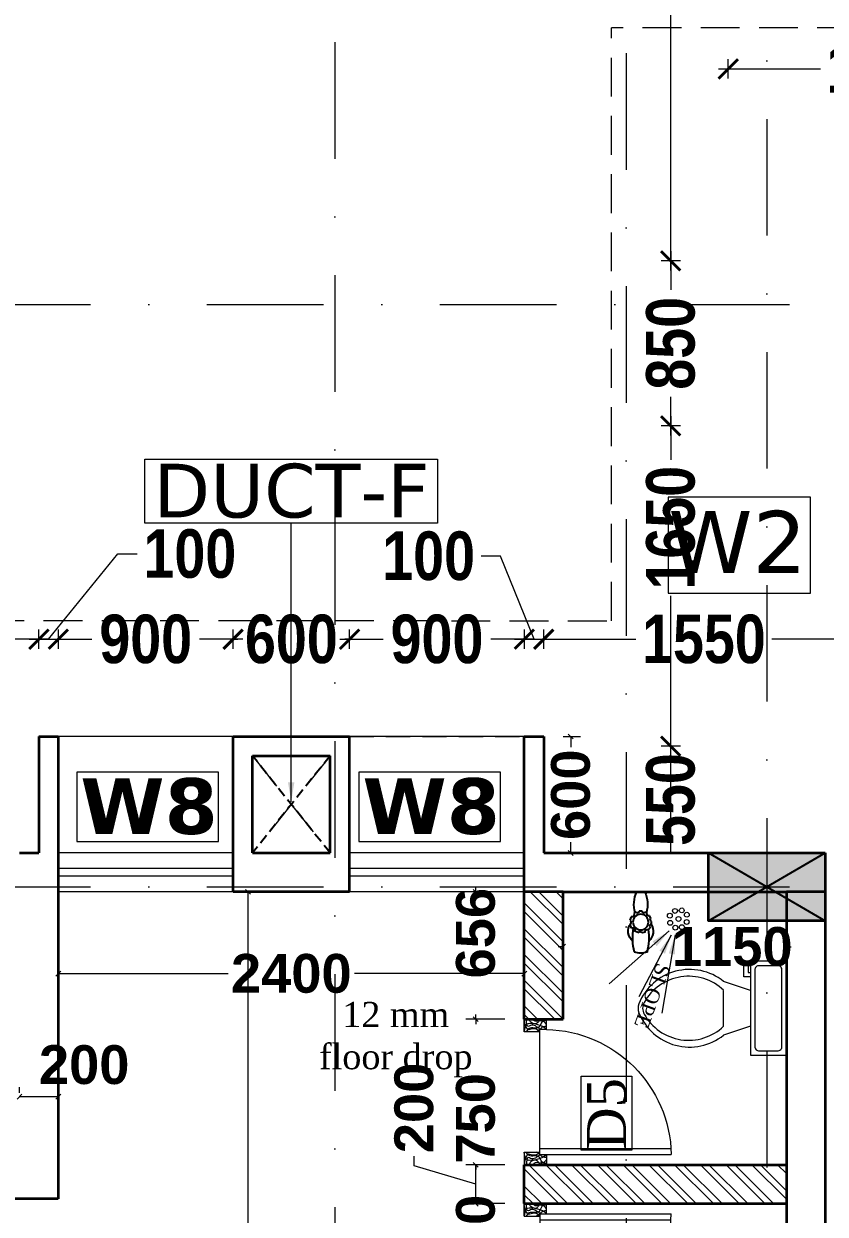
# Model space of a CAD drawing. Header units: millimetres. Extents: x -3092155 to 4513934, y -12317808 to 1850003.
# Drawn here: x -449116 to -444989, y -5516472 to -5510341 of the extents above; entities that cross this region are included whole.
import ezdxf

# ---------------------------------------------------------------- set-up
doc = ezdxf.new("R2010")
doc.units = ezdxf.units.MM
doc.header["$LTSCALE"] = 2
doc.header["$MEASUREMENT"] = 0
doc.header["$PDMODE"] = 34
doc.header["$PDSIZE"] = 500
for name, pattern in [('DASHDOT', [1, 0.5, -0.25, 0, -0.25]), ('DASHED2', [0.375, 0.25, -0.125]), ('HIDDEN', [0.375, 0.25, -0.125])]:
    doc.linetypes.add(name, pattern=pattern)
for name, color, linetype, lineweight in [('AREA AA', 162, 'Continuous', 20), ('coloumn', 10, 'Continuous', 35), ('cornice', 12, 'Continuous', 25), ('D DIM', 250, 'Continuous', 9), ('D5', 10, 'Continuous', 5), ('DOOR', 27, 'Continuous', 5), ('DUCT', 37, 'Continuous', 35), ('expen. jt.', 130, 'Continuous', 35), ('FIXTURE', 252, 'Continuous', 0), ('glass', 5, 'Continuous', 15), ('GRID', 251, 'DASHDOT', 5), ('hatch toilet', 42, 'Continuous', 9), ('PROJ', 251, 'HIDDEN', 5), ('SILL', 74, 'Continuous', 9), ('tap', 97, 'Continuous', 25), ('taxe', 7, 'Continuous', 9), ('toi.dim.', 214, 'Continuous', 9), ('VENTI', 162, 'Continuous', 5), ('W2', 162, 'Continuous', 5), ('WAll', 250, 'Continuous', 35)]:
    doc.layers.add(name, color=color, linetype=linetype, lineweight=lineweight)
doc.layers.add('DOT', color=7, linetype='DASHED2', lineweight=0, true_color=0x89067c)
doc.layers.add('duct text', color=7, linetype='Continuous', lineweight=5, true_color=0x30182a)
doc.styles.add('door', font='arial.ttf', dxfattribs={"height": 70})
doc.styles.add('INNER DIM', font='ARIALNB.TTF', dxfattribs={"height": 250})
doc.styles.add('int dim', font='arialbd.ttf', dxfattribs={"height": 200})
doc.styles.get("Standard").update_dxf_attribs({"font": 'times.ttf', "height": 500})
doc.styles.add('style2', font='verdana.ttf')
doc.dimstyles.new('DOOR', dxfattribs={"dimtxt": 100, "dimasz": 100, "dimexe": 25, "dimexo": 50, "dimgap": 25, "dimtad": 0, "dimtih": 1, "dimtoh": 1, "dimdec": 0, "dimzin": 3, "dimdsep": 46, "dimtxsty": 'door', "dimblk": 'OBLIQUE', "dimcen": 200, "dimclrd": 256, "dimclre": 256, "dimclrt": 256, "dimadec": 0, "dimazin": 0, "dimtfac": 1, "dimtdec": 0, "dimtofl": 0, "dimtmove": 2, "dimatfit": 3, "dimfxl": 300, "dimfxlon": 1, "dimfrac": 1, "dimtolj": 1, "dimtzin": 0, "dimlwd": -1, "dimlwe": -1, "dimarcsym": 0})
doc.dimstyles.new('external final', dxfattribs={"dimscale": 0, "dimtxt": 250, "dimasz": 100, "dimexe": 50, "dimexo": 50, "dimgap": 50, "dimtad": 0, "dimdec": 0, "dimzin": 0, "dimdsep": 46, "dimtxsty": 'INNER DIM', "dimblk": 'ARCHTICK', "dimcen": 100, "dimdle": 50, "dimclrd": 256, "dimclre": 256, "dimclrt": 256, "dimadec": 0, "dimazin": 0, "dimtfac": 1, "dimtdec": 0, "dimtix": 1, "dimtmove": 1, "dimatfit": 3, "dimfxl": 50, "dimfxlon": 1, "dimtolj": 1, "dimtzin": 0, "dimlwd": -1, "dimlwe": -1, "dimarcsym": 1})
doc.dimstyles.new('toilet detail', dxfattribs={"dimtxt": 150, "dimasz": 25, "dimexe": 50, "dimexo": 100, "dimgap": 25, "dimtad": 0, "dimdec": 0, "dimzin": 3, "dimdsep": 46, "dimtxsty": 'int dim', "dimblk": 'OBLIQUE', "dimcen": 90, "dimclrd": 214, "dimclre": 214, "dimclrt": 256, "dimadec": 0, "dimazin": 0, "dimtfac": 1, "dimtdec": 0, "dimtofl": 0, "dimtmove": 1, "dimatfit": 3, "dimfxl": 1, "dimfrac": 1, "dimtolj": 1, "dimtzin": 0, "dimlwd": -1, "dimlwe": -1, "dimarcsym": 1})
pattern_1 = [(135, (-2985404.97, 250393.17), (66.2912607, 66.2912607), []), (135, (-2985449.17, 250393.17), (66.2912607, 66.2912607), [])]

# ---------------------------------------------------------------- blocks, each defined once
blk = doc.blocks.new('_ArchTick')
at = {"color": 0, "linetype": 'ByBlock', "const_width": 0.15}
blk.add_lwpolyline([(-0.5, -0.5), (0.5, 0.5)], dxfattribs=at)
blk = doc.blocks.new('*D140')
at = {"layer": 'D DIM', "ltscale": 100, "transparency": 16777216}
for p, q in [((-452438.1, -5513560.3), (-452438.1, -5513460.3)), ((-449038.1, -5513560.3), (-449038.1, -5513460.3)), ((-452488.1, -5513510.3), (-451094.3, -5513510.3)), ((-448988.1, -5513510.3), (-450381.9, -5513510.3))]:
    blk.add_line(p, q, dxfattribs=at)
at = {"layer": 'Defpoints', "color": 0, "lineweight": 50, "ltscale": 100, "transparency": 16777216}
for p in [(-449038.1, -5513510.3), (-452438.1, -5514011.2), (-449038.1, -5514011.2)]:
    blk.add_point(p, dxfattribs=at)
at = {"layer": 'D DIM', "ltscale": 100, "transparency": 16777216, "xscale": 100, "yscale": 100, "zscale": 100, "rotation": 180}
blk.add_blockref('_ArchTick', (-452438.1, -5513510.3), dxfattribs=at)
at = {"layer": 'D DIM', "ltscale": 100, "transparency": 16777216, "xscale": 100, "yscale": 100, "zscale": 100}
blk.add_blockref('_ArchTick', (-449038.1, -5513510.3), dxfattribs=at)
at = {"layer": 'D DIM', "ltscale": 100, "transparency": 16777216, "insert": (-450738.1, -5513510.3), "char_height": 250, "attachment_point": 5, "style": 'INNER DIM'}
blk.add_mtext('\\A1;3400', dxfattribs=at)
blk = doc.blocks.new('*D141')
at = {"layer": 'D DIM', "ltscale": 100, "transparency": 16777216}
for p, q in [((-448988.1, -5513510.3), (-448631.5, -5513070.7)), ((-448631.5, -5513070.7), (-448531.5, -5513070.7)), ((-449038.1, -5513560.3), (-449038.1, -5513460.3)), ((-448938.1, -5513560.3), (-448938.1, -5513460.3)), ((-449088.1, -5513510.3), (-448888.1, -5513510.3))]:
    blk.add_line(p, q, dxfattribs=at)
at = {"layer": 'Defpoints', "color": 0, "lineweight": 50, "ltscale": 100, "transparency": 16777216}
for p in [(-448938.1, -5513510.3), (-449038.1, -5514011.2), (-448938.1, -5514011.2)]:
    blk.add_point(p, dxfattribs=at)
at = {"layer": 'D DIM', "ltscale": 100, "transparency": 16777216, "xscale": 100, "yscale": 100, "zscale": 100, "rotation": 180}
blk.add_blockref('_ArchTick', (-449038.1, -5513510.3), dxfattribs=at)
at = {"layer": 'D DIM', "ltscale": 100, "transparency": 16777216, "xscale": 100, "yscale": 100, "zscale": 100}
blk.add_blockref('_ArchTick', (-448938.1, -5513510.3), dxfattribs=at)
at = {"layer": 'D DIM', "ltscale": 100, "transparency": 16777216, "insert": (-448260.9, -5513070.7), "char_height": 250, "attachment_point": 5, "style": 'INNER DIM'}
blk.add_mtext('\\A1;100', dxfattribs=at)
blk = doc.blocks.new('*D142')
at = {"layer": 'D DIM', "ltscale": 100, "transparency": 16777216}
for p, q in [((-448938.1, -5513560.3), (-448938.1, -5513460.3)), ((-448038.1, -5513560.3), (-448038.1, -5513460.3)), ((-448988.1, -5513510.3), (-448765.5, -5513510.3)), ((-447988.1, -5513510.3), (-448210.7, -5513510.3))]:
    blk.add_line(p, q, dxfattribs=at)
at = {"layer": 'Defpoints', "color": 0, "lineweight": 50, "ltscale": 100, "transparency": 16777216}
for p in [(-448038.1, -5513510.3), (-448938.1, -5514011.2), (-448038.1, -5514011.2)]:
    blk.add_point(p, dxfattribs=at)
at = {"layer": 'D DIM', "ltscale": 100, "transparency": 16777216, "xscale": 100, "yscale": 100, "zscale": 100, "rotation": 180}
blk.add_blockref('_ArchTick', (-448938.1, -5513510.3), dxfattribs=at)
at = {"layer": 'D DIM', "ltscale": 100, "transparency": 16777216, "xscale": 100, "yscale": 100, "zscale": 100}
blk.add_blockref('_ArchTick', (-448038.1, -5513510.3), dxfattribs=at)
at = {"layer": 'D DIM', "ltscale": 100, "transparency": 16777216, "insert": (-448488.1, -5513510.3), "char_height": 250, "attachment_point": 5, "style": 'INNER DIM'}
blk.add_mtext('\\A1;900', dxfattribs=at)
blk = doc.blocks.new('*D143')
at = {"layer": 'D DIM', "ltscale": 100, "transparency": 16777216}
for p, q in [((-448038.1, -5513560.3), (-448038.1, -5513460.3)), ((-447438.1, -5513560.3), (-447438.1, -5513460.3)), ((-448038.1, -5513510.3), (-448014, -5513510.3)), ((-447438.1, -5513510.3), (-447462.2, -5513510.3))]:
    blk.add_line(p, q, dxfattribs=at)
at = {"layer": 'Defpoints', "color": 0, "lineweight": 50, "ltscale": 100, "transparency": 16777216}
for p in [(-447438.1, -5513510.3), (-448038.1, -5514011.2), (-447438.1, -5514011.2)]:
    blk.add_point(p, dxfattribs=at)
at = {"layer": 'D DIM', "ltscale": 100, "transparency": 16777216, "insert": (-447738.1, -5513510.3), "char_height": 250, "attachment_point": 5, "style": 'INNER DIM'}
blk.add_mtext('\\A1;600', dxfattribs=at)
blk = doc.blocks.new('*D144')
at = {"layer": 'D DIM', "ltscale": 100, "transparency": 16777216}
for p, q in [((-447438.1, -5513560.3), (-447438.1, -5513460.3)), ((-446538.1, -5513560.3), (-446538.1, -5513460.3)), ((-447488.1, -5513510.3), (-447265.5, -5513510.3)), ((-446488.1, -5513510.3), (-446710.7, -5513510.3))]:
    blk.add_line(p, q, dxfattribs=at)
at = {"layer": 'Defpoints', "color": 0, "lineweight": 50, "ltscale": 100, "transparency": 16777216}
for p in [(-446538.1, -5513510.3), (-447438.1, -5514011.2), (-446538.1, -5514011.2)]:
    blk.add_point(p, dxfattribs=at)
at = {"layer": 'D DIM', "ltscale": 100, "transparency": 16777216, "xscale": 100, "yscale": 100, "zscale": 100, "rotation": 180}
blk.add_blockref('_ArchTick', (-447438.1, -5513510.3), dxfattribs=at)
at = {"layer": 'D DIM', "ltscale": 100, "transparency": 16777216, "xscale": 100, "yscale": 100, "zscale": 100}
blk.add_blockref('_ArchTick', (-446538.1, -5513510.3), dxfattribs=at)
at = {"layer": 'D DIM', "ltscale": 100, "transparency": 16777216, "insert": (-446988.1, -5513510.3), "char_height": 250, "attachment_point": 5, "style": 'INNER DIM'}
blk.add_mtext('\\A1;900', dxfattribs=at)
blk = doc.blocks.new('*D145')
at = {"layer": 'D DIM', "ltscale": 100, "transparency": 16777216}
for p, q in [((-446660.5, -5513082.1), (-446760.5, -5513082.1)), ((-446488.1, -5513510.3), (-446660.5, -5513082.1)), ((-446538.1, -5513560.3), (-446538.1, -5513460.3)), ((-446438.1, -5513560.3), (-446438.1, -5513460.3)), ((-446588.1, -5513510.3), (-446388.1, -5513510.3))]:
    blk.add_line(p, q, dxfattribs=at)
at = {"layer": 'Defpoints', "color": 0, "lineweight": 50, "ltscale": 100, "transparency": 16777216}
for p in [(-446438.1, -5513510.3), (-446538.1, -5514011.2), (-446438.1, -5514011.2)]:
    blk.add_point(p, dxfattribs=at)
at = {"layer": 'D DIM', "ltscale": 100, "transparency": 16777216, "xscale": 100, "yscale": 100, "zscale": 100, "rotation": 180}
blk.add_blockref('_ArchTick', (-446538.1, -5513510.3), dxfattribs=at)
at = {"layer": 'D DIM', "ltscale": 100, "transparency": 16777216, "xscale": 100, "yscale": 100, "zscale": 100}
blk.add_blockref('_ArchTick', (-446438.1, -5513510.3), dxfattribs=at)
at = {"layer": 'D DIM', "ltscale": 100, "transparency": 16777216, "insert": (-447031.1, -5513082.1), "char_height": 250, "attachment_point": 5, "style": 'INNER DIM'}
blk.add_mtext('\\A1;100', dxfattribs=at)
blk = doc.blocks.new('*D146')
at = {"layer": 'D DIM', "ltscale": 100, "transparency": 16777216}
for p, q in [((-446438.1, -5513560.3), (-446438.1, -5513460.3)), ((-444888.5, -5513560.3), (-444888.5, -5513460.3)), ((-446488.1, -5513510.3), (-445963.8, -5513510.3)), ((-444838.5, -5513510.3), (-445263.4, -5513510.3))]:
    blk.add_line(p, q, dxfattribs=at)
at = {"layer": 'Defpoints', "color": 0, "lineweight": 50, "ltscale": 100, "transparency": 16777216}
for p in [(-444888.5, -5513510.3), (-446438.1, -5514011.2), (-444888.5, -5514061.2)]:
    blk.add_point(p, dxfattribs=at)
at = {"layer": 'D DIM', "ltscale": 100, "transparency": 16777216, "xscale": 100, "yscale": 100, "zscale": 100, "rotation": 180}
blk.add_blockref('_ArchTick', (-446438.1, -5513510.3), dxfattribs=at)
at = {"layer": 'D DIM', "ltscale": 100, "transparency": 16777216, "xscale": 100, "yscale": 100, "zscale": 100}
blk.add_blockref('_ArchTick', (-444888.5, -5513510.3), dxfattribs=at)
at = {"layer": 'D DIM', "ltscale": 100, "transparency": 16777216, "insert": (-445613.6, -5513510.3), "char_height": 250, "attachment_point": 5, "style": 'INNER DIM'}
blk.add_mtext('\\A1;1550', dxfattribs=at)
blk = doc.blocks.new('*D148')
at = {"layer": 'D DIM', "ltscale": 100, "transparency": 16777216}
for p, q in [((-445734.4, -5514061.2), (-445834.4, -5514061.2)), ((-445784.4, -5514611.2), (-445784.4, -5514061.2)), ((-445734.4, -5514611.2), (-445834.4, -5514611.2))]:
    blk.add_line(p, q, dxfattribs=at)
at = {"layer": 'Defpoints', "color": 0, "lineweight": 50, "ltscale": 100, "transparency": 16777216}
for p in [(-445784.4, -5514061.2), (-444888.5, -5514061.2), (-444888.5, -5514611.2)]:
    blk.add_point(p, dxfattribs=at)
at = {"layer": 'D DIM', "ltscale": 100, "transparency": 16777216, "insert": (-445784.4, -5514336.2), "char_height": 250, "attachment_point": 5, "rotation": 90, "style": 'INNER DIM'}
blk.add_mtext('\\A1;550', dxfattribs=at)
blk = doc.blocks.new('*D149')
at = {"layer": 'D DIM', "ltscale": 100, "transparency": 16777216}
for p, q in [((-445784.4, -5512361.2), (-445784.4, -5512585.8)), ((-445734.4, -5512411.2), (-445834.4, -5512411.2)), ((-445784.4, -5514111.2), (-445784.4, -5513286.2)), ((-445734.4, -5514061.2), (-445834.4, -5514061.2))]:
    blk.add_line(p, q, dxfattribs=at)
at = {"layer": 'Defpoints', "color": 0, "lineweight": 50, "ltscale": 100, "transparency": 16777216}
for p in [(-445784.4, -5512411.2), (-445488.5, -5512411.2), (-444888.5, -5514061.2)]:
    blk.add_point(p, dxfattribs=at)
at = {"layer": 'D DIM', "ltscale": 100, "transparency": 16777216, "xscale": 100, "yscale": 100, "zscale": 100}
for p, rotation in [((-445784.4, -5512411.2), 90), ((-445784.4, -5514061.2), 270)]:
    blk.add_blockref('_ArchTick', p, dxfattribs=dict(at, rotation=rotation))
at = {"layer": 'D DIM', "ltscale": 100, "transparency": 16777216, "insert": (-445784.4, -5512936), "char_height": 250, "attachment_point": 5, "rotation": 90, "style": 'INNER DIM'}
blk.add_mtext('\\A1;1650', dxfattribs=at)
blk = doc.blocks.new('*D150')
at = {"layer": 'D DIM', "ltscale": 100, "transparency": 16777216}
for p, q in [((-445784.4, -5511511.2), (-445784.4, -5511710.2)), ((-445734.4, -5511561.2), (-445834.4, -5511561.2)), ((-445784.4, -5512461.2), (-445784.4, -5512262.2)), ((-445734.4, -5512411.2), (-445834.4, -5512411.2))]:
    blk.add_line(p, q, dxfattribs=at)
at = {"layer": 'Defpoints', "color": 0, "lineweight": 50, "ltscale": 100, "transparency": 16777216}
for p in [(-445784.4, -5511561.2), (-445488.5, -5511561.2), (-445488.5, -5512411.2)]:
    blk.add_point(p, dxfattribs=at)
at = {"layer": 'D DIM', "ltscale": 100, "transparency": 16777216, "xscale": 100, "yscale": 100, "zscale": 100}
for p, rotation in [((-445784.4, -5511561.2), 90), ((-445784.4, -5512411.2), 270)]:
    blk.add_blockref('_ArchTick', p, dxfattribs=dict(at, rotation=rotation))
at = {"layer": 'D DIM', "ltscale": 100, "transparency": 16777216, "insert": (-445784.4, -5511986.2), "char_height": 250, "attachment_point": 5, "rotation": 90, "style": 'INNER DIM'}
blk.add_mtext('\\A1;850', dxfattribs=at)
blk = doc.blocks.new('*D151')
at = {"layer": 'D DIM', "ltscale": 100, "transparency": 16777216}
for p, q in [((-445734.4, -5505561.2), (-445834.4, -5505561.2)), ((-445784.4, -5505511.2), (-445784.4, -5508205.7)), ((-445784.4, -5511611.2), (-445784.4, -5508916.7)), ((-445734.4, -5511561.2), (-445834.4, -5511561.2))]:
    blk.add_line(p, q, dxfattribs=at)
at = {"layer": 'Defpoints', "color": 0, "lineweight": 50, "ltscale": 100, "transparency": 16777216}
for p in [(-445784.4, -5505561.2), (-444888.5, -5505561.2), (-445488.5, -5511561.2)]:
    blk.add_point(p, dxfattribs=at)
at = {"layer": 'D DIM', "ltscale": 100, "transparency": 16777216, "xscale": 100, "yscale": 100, "zscale": 100}
for p, rotation in [((-445784.4, -5505561.2), 90), ((-445784.4, -5511561.2), 270)]:
    blk.add_blockref('_ArchTick', p, dxfattribs=dict(at, rotation=rotation))
at = {"layer": 'D DIM', "ltscale": 100, "transparency": 16777216, "insert": (-445784.4, -5508561.2), "char_height": 250, "attachment_point": 5, "rotation": 90, "style": 'INNER DIM'}
blk.add_mtext('\\A1;6000', dxfattribs=at)
blk = doc.blocks.new('*D152')
at = {"layer": 'D DIM', "ltscale": 100, "transparency": 16777216}
for p, q in [((-445488.5, -5510622.8), (-445488.5, -5510522.8)), ((-443838.5, -5510622.8), (-443838.5, -5510522.8)), ((-445538.5, -5510572.8), (-445013.7, -5510572.8)), ((-443788.5, -5510572.8), (-444313.3, -5510572.8))]:
    blk.add_line(p, q, dxfattribs=at)
at = {"layer": 'Defpoints', "color": 0, "lineweight": 50, "ltscale": 100, "transparency": 16777216}
for p in [(-443838.5, -5510572.8), (-445488.5, -5511561.2), (-443838.5, -5511561.2)]:
    blk.add_point(p, dxfattribs=at)
at = {"layer": 'D DIM', "ltscale": 100, "transparency": 16777216, "xscale": 100, "yscale": 100, "zscale": 100, "rotation": 180}
blk.add_blockref('_ArchTick', (-445488.5, -5510572.8), dxfattribs=at)
at = {"layer": 'D DIM', "ltscale": 100, "transparency": 16777216, "xscale": 100, "yscale": 100, "zscale": 100}
blk.add_blockref('_ArchTick', (-443838.5, -5510572.8), dxfattribs=at)
at = {"layer": 'D DIM', "ltscale": 100, "transparency": 16777216, "insert": (-444663.5, -5510572.8), "char_height": 250, "attachment_point": 5, "style": 'INNER DIM'}
blk.add_mtext('\\A1;1650', dxfattribs=at)
blk = doc.blocks.new('S.F')
at = {"layer": 'coloumn', "ltscale": 100}
blk.add_hatch(color=256, dxfattribs=at).paths.add_polyline_path([(40680.8, -5822806.2), (40680.8, -5823156.2), (40080.8, -5823156.2), (40080.8, -5822806.2)])
at = {"layer": 'coloumn', "lineweight": 25, "ltscale": 100}
for p, q in [((40080.8, -5823156.2), (40680.8, -5822806.2)), ((40080.8, -5822806.2), (40680.8, -5823156.2))]:
    blk.add_line(p, q, dxfattribs=at)
at = {"layer": 'coloumn', "ltscale": 100}
blk.add_lwpolyline([(40680.8, -5822806.2), (40680.8, -5823156.2), (40080.8, -5823156.2), (40080.8, -5822806.2)], close=True, dxfattribs=at)
blk = doc.blocks.new('Toilet - top')
for p, q in [((9.75, -4.5), (9.75, -1.5)), ((-4.87, -6.37), (-3.37, -6.37)), ((-4.87, -7.12), (-4.87, -6.37)), ((-2.62, -7.12), (-4.87, -7.12)), ((-3.37, -6.37), (-3.37, -6)), ((-2.62, -6), (-2.62, -7.12)), ((-0.37, -6), (-1.87, -10.5)), ((5.63, -6), (7.13, -10.5)), ((5.63, -10.5), (-0.37, -10.5))]:
    blk.add_line(p, q)
blk.add_lwpolyline([(10.5, -6), (10.5, 0), (-5.25, 0), (-5.25, -6)], close=True)
for points in [[(-4.5, -1.5), (-4.5, -4.5)], [(9, -0.75), (-3.75, -0.75)], [(-3.75, -5.25), (9, -5.25)]]:
    blk.add_lwpolyline(points)
for centre, radius, start, end in [((-3.84, -1.41), 0.663, 81.8699, 188.1301), ((9.09, -1.41), 0.663, 351.8699, 98.1301), ((-3.84, -4.59), 0.663, 171.8699, 278.1301), ((9.09, -4.59), 0.663, 261.8699, 8.1301), ((5.26, -16.19), 9.13, 141.4691, 248.2606), ((5.77, -16.36), 8.5, 136.3677, 240.998), ((-0.01, -16.19), 9.13, 291.7393, 38.5307), ((-0.52, -16.36), 8.5, 299.0018, 43.6321), ((2.63, -22.05), 2, 240.998, 299.0018), ((2.63, -22.81), 2, 248.2606, 291.7393)]:
    blk.add_arc(centre, radius, start, end)
blk = doc.blocks.new('A$C3DC14F32')
at = {"layer": 'DOOR', "ltscale": 100}
for p, q in [((53, 115), (53, 756.7)), ((84, 80), (84, 755.4)), ((0, 0), (0, 115)), ((53, 115), (0, 115)), ((53, 80), (53, 115)), ((53, 80), (697, 80)), ((65, 0), (65, 80)), ((685, 80), (685, 0)), ((697, 115), (697, 80)), ((697, 115), (750, 115)), ((750, 115), (750, 0)), ((65, 0), (0, 0)), ((685, 0), (750, 0))]:
    blk.add_line(p, q, dxfattribs=at)
blk.add_arc((40.3, 100), 656.9, 1.30772, 88.89343, dxfattribs=at)
for points in [[(50, 115), (28.5, 70), (14.5, 33.5), (0, 24)], [(26.5, 115), (8, 91.5), (10.5, 56), (0, 44.5)], [(53, 82), (32.5, 31.5), (37, 21), (0, 12)], [(0, 81), (22.5, 62.5), (25, 15), (65, 0)], [(62, 80), (49, 49), (54, 23.5), (4, 0)], [(7, 115), (15, 90.5), (41.5, 75), (48, 24.5), (65, 10)], [(37, 115), (40, 96), (56, 76), (65, 61)], [(743, 115), (735, 90.5), (708.5, 75), (702, 24.5), (685, 10)], [(713, 115), (710, 96), (694, 76), (685, 61)], [(750, 81), (727.5, 62.5), (725, 15), (685, 0)], [(688, 80), (701, 49), (696, 23.5), (746, 0)], [(697, 82), (717.5, 31.5), (713, 21), (750, 12)], [(700, 115), (721.5, 70), (735.5, 33.5), (750, 24)], [(723.5, 115), (742, 91.5), (739.5, 56), (750, 44.5)]]:
    blk.add_spline(points, degree=3, dxfattribs=at)
blk = doc.blocks.new('_Oblique')
at = {"color": 0, "linetype": 'ByBlock', "lineweight": -2}
blk.add_line((-0.5, -0.5), (0.5, 0.5), dxfattribs=at)
blk = doc.blocks.new('14')
at = {"layer": 'FIXTURE', "ltscale": 15000}
for centre in [(-57, 27.9), (-38.2, 36), (-64.7, 9.5), (-38.1, 9.5), (-20.2, 27), (-12.1, 9.5), (-57, -7.8), (-38.2, -15.3), (-18.6, -8.4)]:
    blk.add_circle(centre, 6.97, dxfattribs=at)
blk = doc.blocks.new('ryr')
at = {"layer": 'tap', "ltscale": 100}
for p, q in [((1982562.6, -4956366.8), (1982560.6, -4956373.7)), ((1982569, -4956357.8), (1982576.1, -4956352.9)), ((1982583.7, -4956350.4), (1982590.2, -4956350.1)), ((1982598.2, -4956351.9), (1982604.6, -4956355.3)), ((1982610.7, -4956361.3), (1982614, -4956367.1)), ((1982666.3, -4956367.8), (1982666.3, -4956388.4)), ((1982561.1, -4956384.7), (1982565.1, -4956394.4)), ((1982613.7, -4956389.8), (1982610.1, -4956395.6)), ((1982616, -4956374.1), (1982616, -4956381.8)), ((1982572.8, -4956401.4), (1982582.2, -4956405.4)), ((1982601.5, -4956402.7), (1982592.8, -4956405.7))]:
    blk.add_line(p, q, dxfattribs=at)
blk.add_circle((1982588.3, -4956378.1), 20, dxfattribs=at)
for centre, radius, start, end in [((1982556.2, -4956378.1), 48, 160.1952, 199.8048), ((1982547.7, -4956509), 151.7, 81.7623, 103.9834), ((1982564.4, -4956380.5), 34.6, 56.5528, 138.7143), ((1982563.2, -4956360.5), 6.39, 264.6602, 25.1394), ((1982579.4, -4956350.2), 4.3, 217.9729, 357.2544), ((1982594.6, -4956348.9), 4.62, 195.6991, 319.6996), ((1982608.8, -4956357.1), 4.58, 156.5927, 294.6638), ((1982615.4, -4956370.5), 3.66, 111.8615, 279.3097), ((1982633.1, -4956440.8), 80.2, 65.5625, 105.3327), ((1982547.7, -4956247.1), 151.7, 256.0166, 279.8379), ((1982564.4, -4956375.7), 34.6, 221.3317, 306.2699), ((1982556.9, -4956379.4), 6.73, 307.8899, 56.9197), ((1982568.6, -4956398.3), 5.26, 323.2148, 132.0605), ((1982607.8, -4956401.6), 6.38, 69.0303, 190.3369), ((1982633.1, -4956315.4), 80.2, 254.6673, 294.4375), ((1982616.8, -4956386.3), 4.61, 99.2597, 228.4484), ((1982587.4, -4956410.2), 7.04, 39.9617, 136.8268), ((1982588.3, -4956378.1), 28, 279.2436, 279.2439)]:
    blk.add_arc(centre, radius, start, end, dxfattribs=at)
blk = doc.blocks.new('*D1270')
at = {"layer": 'Defpoints', "color": 0, "lineweight": 50, "ltscale": 100, "transparency": 16777216}
for p in [(-1419583.1, -5385310.7), (-1419359.8, -5385310.7), (-1419360.8, -5389760.7)]:
    blk.add_point(p, dxfattribs=at)
at = {"layer": 'toi.dim.', "color": 214, "ltscale": 100, "transparency": 16777216}
for p, q in [((-1419459.8, -5385310.7), (-1419633.1, -5385310.7)), ((-1419583.1, -5385310.7), (-1419583.1, -5387209.4)), ((-1419583.1, -5389760.7), (-1419583.1, -5387862)), ((-1419460.8, -5389760.7), (-1419633.1, -5389760.7))]:
    blk.add_line(p, q, dxfattribs=at)
at = {"layer": 'toi.dim.', "color": 214, "ltscale": 100, "transparency": 16777216, "xscale": 25, "yscale": 25, "zscale": 25}
for p, rotation in [((-1419583.1, -5385310.7), 90), ((-1419583.1, -5389760.7), 270)]:
    blk.add_blockref('_Oblique', p, dxfattribs=dict(at, rotation=rotation))
at = {"layer": 'toi.dim.', "ltscale": 100, "transparency": 16777216, "insert": (-1419583.1, -5387535.7), "char_height": 200, "attachment_point": 5, "rotation": 90, "style": 'int dim'}
blk.add_mtext('\\A1;4450', dxfattribs=at)
blk = doc.blocks.new('*D1240')
at = {"layer": 'Defpoints', "color": 0, "lineweight": 50, "ltscale": 100, "transparency": 16777216}
for p in [(-1418410.2, -5386916.9), (-1418159.8, -5386916.9), (-1418159.8, -5387666.9)]:
    blk.add_point(p, dxfattribs=at)
at = {"layer": 'toi.dim.', "color": 214, "ltscale": 100, "transparency": 16777216}
for p, q in [((-1418259.8, -5386916.9), (-1418460.2, -5386916.9)), ((-1418410.2, -5386916.9), (-1418410.2, -5386891.9)), ((-1418259.8, -5387666.9), (-1418460.2, -5387666.9)), ((-1418410.2, -5387666.9), (-1418410.2, -5387691.9))]:
    blk.add_line(p, q, dxfattribs=at)
at = {"layer": 'toi.dim.', "color": 214, "ltscale": 100, "transparency": 16777216, "xscale": 25, "yscale": 25, "zscale": 25}
for p, rotation in [((-1418410.2, -5386916.9), 270), ((-1418410.2, -5387666.9), 90)]:
    blk.add_blockref('_Oblique', p, dxfattribs=dict(at, rotation=rotation))
at = {"layer": 'toi.dim.', "ltscale": 100, "transparency": 16777216, "insert": (-1418410.2, -5387104.4), "char_height": 200, "attachment_point": 5, "rotation": 90, "style": 'int dim'}
blk.add_mtext('\\A1;750', dxfattribs=at)
blk = doc.blocks.new('*D1241')
at = {"layer": 'Defpoints', "color": 0, "lineweight": 50, "ltscale": 100, "transparency": 16777216}
for p in [(-1418410.2, -5386716.9), (-1418159.8, -5386716.9), (-1418159.8, -5386916.9)]:
    blk.add_point(p, dxfattribs=at)
at = {"layer": 'toi.dim.', "color": 214, "ltscale": 100, "transparency": 16777216}
for p, q in [((-1418727.5, -5386721.8), (-1418727.5, -5386671.8)), ((-1418410.2, -5386816.9), (-1418727.5, -5386721.8)), ((-1418259.8, -5386716.9), (-1418460.2, -5386716.9)), ((-1418410.2, -5386916.9), (-1418410.2, -5386716.9)), ((-1418259.8, -5386916.9), (-1418460.2, -5386916.9))]:
    blk.add_line(p, q, dxfattribs=at)
at = {"layer": 'toi.dim.', "color": 214, "ltscale": 100, "transparency": 16777216, "xscale": 25, "yscale": 25, "zscale": 25}
for p, rotation in [((-1418410.2, -5386716.9), 90), ((-1418410.2, -5386916.9), 270)]:
    blk.add_blockref('_Oblique', p, dxfattribs=dict(at, rotation=rotation))
at = {"layer": 'toi.dim.', "ltscale": 100, "transparency": 16777216, "insert": (-1418727.5, -5386424), "char_height": 200, "attachment_point": 5, "rotation": 90, "style": 'int dim'}
blk.add_mtext('\\A1;200', dxfattribs=at)
blk = doc.blocks.new('*D1242')
at = {"layer": 'Defpoints', "color": 0, "lineweight": 50, "ltscale": 100, "transparency": 16777216}
for p in [(-1418410.2, -5385966.9), (-1418159.8, -5385966.9), (-1418159.8, -5386716.9)]:
    blk.add_point(p, dxfattribs=at)
at = {"layer": 'toi.dim.', "color": 214, "ltscale": 100, "transparency": 16777216}
for p, q in [((-1418410.2, -5385966.9), (-1418410.2, -5385941.9)), ((-1418259.8, -5385966.9), (-1418460.2, -5385966.9)), ((-1418259.8, -5386716.9), (-1418460.2, -5386716.9)), ((-1418410.2, -5386716.9), (-1418410.2, -5386741.9))]:
    blk.add_line(p, q, dxfattribs=at)
at = {"layer": 'toi.dim.', "color": 214, "ltscale": 100, "transparency": 16777216, "xscale": 25, "yscale": 25, "zscale": 25}
for p, rotation in [((-1418410.2, -5385966.9), 270), ((-1418410.2, -5386716.9), 90)]:
    blk.add_blockref('_Oblique', p, dxfattribs=dict(at, rotation=rotation))
at = {"layer": 'toi.dim.', "ltscale": 100, "transparency": 16777216, "insert": (-1418410.2, -5386477.6), "char_height": 200, "attachment_point": 5, "rotation": 90, "style": 'int dim'}
blk.add_mtext('\\A1;750', dxfattribs=at)
blk = doc.blocks.new('*D1277')
at = {"layer": 'Defpoints', "color": 0, "lineweight": 50, "ltscale": 100, "transparency": 16777216}
for p in [(-1418410.2, -5385310.7), (-1418159.8, -5385310.7), (-1418159.8, -5385966.9)]:
    blk.add_point(p, dxfattribs=at)
at = {"layer": 'toi.dim.', "color": 214, "ltscale": 100, "transparency": 16777216}
for p, q in [((-1418259.8, -5385310.7), (-1418460.2, -5385310.7)), ((-1418410.2, -5385310.7), (-1418410.2, -5385285.7)), ((-1418259.8, -5385966.9), (-1418460.2, -5385966.9)), ((-1418410.2, -5385966.9), (-1418410.2, -5385991.9))]:
    blk.add_line(p, q, dxfattribs=at)
at = {"layer": 'toi.dim.', "color": 214, "ltscale": 100, "transparency": 16777216, "xscale": 25, "yscale": 25, "zscale": 25}
for p, rotation in [((-1418410.2, -5385310.7), 270), ((-1418410.2, -5385966.9), 90)]:
    blk.add_blockref('_Oblique', p, dxfattribs=dict(at, rotation=rotation))
at = {"layer": 'toi.dim.', "ltscale": 100, "transparency": 16777216, "insert": (-1418410.2, -5385523.8), "char_height": 200, "attachment_point": 5, "rotation": 90, "style": 'int dim'}
blk.add_mtext('\\A1;656', dxfattribs=at)
blk = doc.blocks.new('*D1312')
at = {"layer": 'Defpoints', "color": 0, "lineweight": 50, "ltscale": 100, "transparency": 16777216}
for p in [(-1417959.8, -5385566.4), (-1416810.3, -5385566.4), (-1417959.8, -5385593.8)]:
    blk.add_point(p, dxfattribs=at)
at = {"layer": 'toi.dim.', "color": 214, "ltscale": 100, "transparency": 16777216}
for p, q in [((-1417959.8, -5385593.8), (-1417984.8, -5385593.8)), ((-1417959.8, -5385666.4), (-1417959.8, -5385643.8)), ((-1416810.3, -5385593.8), (-1416785.3, -5385593.8)), ((-1416810.3, -5385666.4), (-1416810.3, -5385643.8))]:
    blk.add_line(p, q, dxfattribs=at)
at = {"layer": 'toi.dim.', "color": 214, "ltscale": 100, "transparency": 16777216, "xscale": 25, "yscale": 25, "zscale": 25}
blk.add_blockref('_Oblique', (-1417959.8, -5385593.8), dxfattribs=at)
at = {"layer": 'toi.dim.', "color": 214, "ltscale": 100, "transparency": 16777216, "xscale": 25, "yscale": 25, "zscale": 25, "rotation": 180}
blk.add_blockref('_Oblique', (-1416810.3, -5385593.8), dxfattribs=at)
at = {"layer": 'toi.dim.', "ltscale": 100, "transparency": 16777216, "insert": (-1417088.8, -5385593.8), "char_height": 200, "attachment_point": 5, "style": 'int dim'}
blk.add_mtext('\\A1;1150', dxfattribs=at)
blk = doc.blocks.new('*D1317')
at = {"layer": 'Defpoints', "color": 0, "lineweight": 50, "ltscale": 100, "transparency": 16777216}
for p in [(-1418159.8, -5385592.3), (-1420559.8, -5385732.2), (-1420559.8, -5385732.2)]:
    blk.add_point(p, dxfattribs=at)
at = {"layer": 'toi.dim.', "color": 214, "ltscale": 100, "transparency": 16777216}
for p, q in [((-1420559.8, -5385632.2), (-1420559.8, -5385682.2)), ((-1418159.8, -5385692.3), (-1418159.8, -5385782.2)), ((-1420559.8, -5385732.2), (-1419685.3, -5385732.2)), ((-1418159.8, -5385732.2), (-1419034.4, -5385732.2))]:
    blk.add_line(p, q, dxfattribs=at)
at = {"layer": 'toi.dim.', "color": 214, "ltscale": 100, "transparency": 16777216, "xscale": 25, "yscale": 25, "zscale": 25, "rotation": 180}
blk.add_blockref('_Oblique', (-1420559.8, -5385732.2), dxfattribs=at)
at = {"layer": 'toi.dim.', "color": 214, "ltscale": 100, "transparency": 16777216, "xscale": 25, "yscale": 25, "zscale": 25}
blk.add_blockref('_Oblique', (-1418159.8, -5385732.2), dxfattribs=at)
at = {"layer": 'toi.dim.', "ltscale": 100, "transparency": 16777216, "insert": (-1419359.8, -5385732.2), "char_height": 200, "attachment_point": 5, "style": 'int dim'}
blk.add_mtext('\\A1;2400', dxfattribs=at)
blk = doc.blocks.new('*D1319')
at = {"layer": 'Defpoints', "color": 0, "lineweight": 50, "ltscale": 100, "transparency": 16777216}
for p in [(-1420759.8, -5386366.3), (-1420759.8, -5386445.9), (-1420559.8, -5386445.9)]:
    blk.add_point(p, dxfattribs=at)
at = {"layer": 'toi.dim.', "color": 214, "ltscale": 100, "transparency": 16777216}
for p, q in [((-1420759.8, -5386345.9), (-1420759.8, -5386316.3)), ((-1420559.8, -5386345.9), (-1420559.8, -5386316.3)), ((-1420559.8, -5386366.3), (-1420759.8, -5386366.3))]:
    blk.add_line(p, q, dxfattribs=at)
at = {"layer": 'toi.dim.', "color": 214, "ltscale": 100, "transparency": 16777216, "xscale": 25, "yscale": 25, "zscale": 25, "rotation": 180}
blk.add_blockref('_Oblique', (-1420759.8, -5386366.3), dxfattribs=at)
at = {"layer": 'toi.dim.', "color": 214, "ltscale": 100, "transparency": 16777216, "xscale": 25, "yscale": 25, "zscale": 25}
blk.add_blockref('_Oblique', (-1420559.8, -5386366.3), dxfattribs=at)
at = {"layer": 'toi.dim.', "ltscale": 100, "transparency": 16777216, "insert": (-1420426.4, -5386202.2), "char_height": 200, "attachment_point": 5, "style": 'int dim'}
blk.add_mtext('\\A1;200', dxfattribs=at)
blk = doc.blocks.new('*D1323')
at = {"layer": 'Defpoints', "color": 0, "lineweight": 50, "ltscale": 100, "transparency": 16777216}
for p in [(-1418059.8, -5384510.7), (-1417920.7, -5384510.7), (-1418059.8, -5385110.7)]:
    blk.add_point(p, dxfattribs=at)
at = {"layer": 'toi.dim.', "color": 214, "ltscale": 100, "transparency": 16777216}
for p, q in [((-1417959.8, -5384510.7), (-1417870.7, -5384510.7)), ((-1417920.7, -5384510.7), (-1417920.7, -5384565.4)), ((-1417920.7, -5385110.7), (-1417920.7, -5385055.9)), ((-1417959.8, -5385110.7), (-1417870.7, -5385110.7))]:
    blk.add_line(p, q, dxfattribs=at)
at = {"layer": 'toi.dim.', "color": 214, "ltscale": 100, "transparency": 16777216, "xscale": 25, "yscale": 25, "zscale": 25}
for p, rotation in [((-1417920.7, -5384510.7), 90), ((-1417920.7, -5385110.7), 270)]:
    blk.add_blockref('_Oblique', p, dxfattribs=dict(at, rotation=rotation))
at = {"layer": 'toi.dim.', "ltscale": 100, "transparency": 16777216, "insert": (-1417920.7, -5384810.7), "char_height": 200, "attachment_point": 5, "rotation": 90, "style": 'int dim'}
blk.add_mtext('\\A1;600', dxfattribs=at)
blk = doc.blocks.new('u67u6ujuj')
at = {"layer": 'hatch toilet', "ltscale": 100}
h = blk.add_hatch(dxfattribs=at)
h.set_pattern_fill('ANSI32', color=256, scale=250, style=0)
h.set_pattern_definition(pattern_1)
h.paths.add_polyline_path([(-1418159.8, -5385310.7), (-1417959.8, -5385310.7), (-1417959.8, -5385966.9), (-1418044.8, -5385966.9), (-1418044.8, -5385966.9), (-1418159.8, -5385966.9)])
h = blk.add_hatch(dxfattribs=at)
h.set_pattern_fill('ANSI32', color=256, scale=250, style=0)
h.set_pattern_definition(pattern_1)
h.paths.add_polyline_path([(-1416810.3, -5386716.9), (-1416810.3, -5386916.9), (-1418159.8, -5386916.9), (-1418159.8, -5386716.9)])
at = {"layer": 'D5'}
blk.add_lwpolyline([(-1417606.5, -5386260.3), (-1417606.5, -5386640.8), (-1417867.1, -5386640.8), (-1417867.1, -5386260.3)], close=True, dxfattribs=at)
at = {"layer": 'DOT', "lineweight": 25, "ltscale": 100}
for p, q in [((-1419159.8, -5384610.7), (-1419559.8, -5385110.7)), ((-1419159.8, -5385110.7), (-1419559.8, -5384610.7))]:
    blk.add_line(p, q, dxfattribs=at)
at = {"layer": 'glass', "ltscale": 100}
for p, q in [((-1419659.7, -5385190.7), (-1420560, -5385190.7)), ((-1418159.7, -5385190.7), (-1419059.7, -5385190.7)), ((-1419659.7, -5385230.7), (-1420560, -5385230.7)), ((-1418159.7, -5385230.7), (-1419059.7, -5385230.7))]:
    blk.add_line(p, q, dxfattribs=at)
at = {"layer": 'PROJ', "ltscale": 250}
for p, q in [((-1419659.8, -5384510.7), (-1420559.8, -5384510.7)), ((-1419059.8, -5384510.7), (-1418159.8, -5384510.7))]:
    blk.add_line(p, q, dxfattribs=at)
at = {"layer": 'SILL', "ltscale": 100}
for p, q in [((-1419659.8, -5385110.7), (-1420559.8, -5385110.7)), ((-1418159.8, -5385110.7), (-1419059.8, -5385110.7)), ((-1419659.8, -5385310.7), (-1420559.8, -5385310.7)), ((-1418159.8, -5385310.7), (-1419059.8, -5385310.7))]:
    blk.add_line(p, q, dxfattribs=at)
at = {"layer": 'VENTI', "ltscale": 100}
for points in [[(-1420464.2, -5385051.4), (-1419734.6, -5385051.4), (-1419734.6, -5384694.2), (-1420464.2, -5384694.2)], [(-1419011.1, -5385051.4), (-1418281.5, -5385051.4), (-1418281.5, -5384694.2), (-1419011.1, -5384694.2)]]:
    blk.add_lwpolyline(points, close=True, dxfattribs=at)
at = {"layer": 'WAll', "ltscale": 100}
for p, q in [((-1420659.8, -5384510.7), (-1420559.8, -5384510.7)), ((-1420659.8, -5384510.7), (-1420559.8, -5384510.7)), ((-1420659.8, -5384510.7), (-1420659.8, -5385110.7)), ((-1420559.8, -5384510.7), (-1420559.8, -5385550.7)), ((-1419659.8, -5384510.7), (-1419059.8, -5384510.7)), ((-1419659.8, -5385310.7), (-1419659.8, -5384510.7)), ((-1419059.8, -5385310.7), (-1419059.8, -5384510.7)), ((-1418159.8, -5385966.9), (-1418159.8, -5384510.7)), ((-1418159.8, -5384510.7), (-1418059.8, -5384510.7)), ((-1418059.8, -5384510.7), (-1418059.8, -5385110.7)), ((-1419559.8, -5384610.7), (-1419159.8, -5384610.7)), ((-1419559.8, -5384610.7), (-1419159.8, -5384610.7)), ((-1419559.8, -5385110.7), (-1419559.8, -5384610.7)), ((-1419159.8, -5385110.7), (-1419159.8, -5384610.7)), ((-1420759.8, -5385110.7), (-1420659.8, -5385110.7)), ((-1419559.8, -5385110.7), (-1419159.8, -5385110.7)), ((-1418059.8, -5385110.7), (-1416609.8, -5385110.7)), ((-1416610.2, -5385110.7), (-1416610.2, -5394460.7)), ((-1420559.8, -5385310.7), (-1420559.8, -5386891.9)), ((-1419059.8, -5385310.7), (-1419659.8, -5385310.7)), ((-1417959.8, -5385310.7), (-1418159.8, -5385310.7)), ((-1417959.8, -5385966.9), (-1417959.8, -5385310.7)), ((-1417959.8, -5385310.7), (-1416810.3, -5385310.7)), ((-1416810.3, -5385310.7), (-1416810.3, -5394260.7)), ((-1418159.8, -5385966.9), (-1417959.8, -5385966.9)), ((-1418159.8, -5386916.9), (-1418159.8, -5386716.9)), ((-1418159.8, -5386716.9), (-1416809.8, -5386716.9)), ((-1420559.8, -5386891.9), (-1421209.8, -5386891.9)), ((-1420559.8, -5386891.9), (-1420759.8, -5386891.9)), ((-1418159.8, -5386916.9), (-1416809.8, -5386916.9))]:
    blk.add_line(p, q, dxfattribs=at)
at = {"layer": 'DOOR', "ltscale": 100, "xscale": -1, "rotation": 270.0005034062861}
blk.add_blockref('A$C3DC14F32', (-1418159.8, -5386716.9), dxfattribs=at)
at = {"layer": 'DOOR', "ltscale": 100, "rotation": 269.9994965937138}
blk.add_blockref('A$C3DC14F32', (-1418159.8, -5386916.9), dxfattribs=at)
at = {"layer": 'FIXTURE', "lineweight": 40, "xscale": -2, "yscale": 2, "zscale": 2, "rotation": 270}
blk.add_blockref('ryr', (8495195.9, -9350643.3), dxfattribs=at)
at = {"layer": 'FIXTURE', "xscale": 1.8, "yscale": 1.8, "zscale": 1.8, "rotation": 69.528809267868}
blk.add_blockref('14', (-1417325.4, -5385392.2), dxfattribs=at)
at = {"layer": 'FIXTURE', "ltscale": 100, "extrusion": (0, 0, -1), "xscale": -30.77059217263013, "yscale": 30.77059217263013, "zscale": -30.7705921728903, "rotation": 90}
blk.add_blockref('Toilet - top', (1416810.3, -5385829.9), dxfattribs=at)
at = {"layer": 'D5', "insert": (-1417633.6, -5386454.9), "char_height": 200, "width": 464.194, "attachment_point": 8, "rotation": 90}
blk.add_mtext('\\pt2000;D5', dxfattribs=at)
at = {"layer": 'taxe', "color": 0, "insert": (-1417537.2, -5385834.5), "char_height": 75, "attachment_point": 8, "rotation": 249.89819}
blk.add_mtext('SLOPE', dxfattribs=at)
at = {"layer": 'taxe', "color": 0, "insert": (-1418821.7, -5386266.8), "char_height": 130, "attachment_point": 8}
blk.add_mtext('12 mm \\Pfloor drop', dxfattribs=at)
at = {"layer": 'VENTI', "ltscale": 100, "char_height": 287, "attachment_point": 5, "style": 'style2'}
for insert in [(-1420092.4, -5384871.8), (-1418639.4, -5384871.8)]:
    blk.add_mtext('\\pt3157;{\\fVerdana|b1|i0|c0|p34;W8}', dxfattribs=dict(at, insert=insert))
at = {"layer": 'toi.dim.', "ltscale": 100}
for base, p1, p2, picture, middle in [((-1417920.7, -5384510.7), (-1418059.8, -5385110.7), (-1418059.8, -5384510.7), '*D1323', (-1417920.7, -5384810.7)), ((-1419583.1, -5385310.7), (-1419360.8, -5389760.7), (-1419359.8, -5385310.7), '*D1270', (-1419583.1, -5387535.7))]:
    dim = blk.add_linear_dim(base=base, p1=p1, p2=p2, angle=90, dimstyle='toilet detail', dxfattribs=at)
    dim.commit()
    dim.dimension.update_dxf_attribs({"geometry": picture, "text_midpoint": middle})
for base, p1, p2, angle, picture, middle in [((-1418410.2, -5385310.7), (-1418159.8, -5385966.9), (-1418159.8, -5385310.7), 90, '*D1277', (-1418410.2, -5385523.8)), ((-1417959.8461, -5385593.8331), (-1416810.26, -5385566.4009), (-1417959.8461, -5385566.4009), 180, '*D1312', (-1417088.7713, -5385593.8331)), ((-1420559.8, -5385732.2), (-1418159.8, -5385592.3), (-1420559.8, -5385732.2), 180, '*D1317', (-1419359.8, -5385732.2)), ((-1418410.2, -5385966.9), (-1418159.8, -5386716.9), (-1418159.8, -5385966.9), 90, '*D1242', (-1418410.2, -5386477.6)), ((-1420759.8, -5386366.3), (-1420559.8, -5386445.9), (-1420759.8, -5386445.9), 180, '*D1319', (-1420426.4, -5386202.2)), ((-1418410.2, -5386716.9), (-1418159.8, -5386916.9), (-1418159.8, -5386716.9), 90, '*D1241', (-1418727.5, -5386646.8)), ((-1418410.2, -5386916.9), (-1418159.8, -5387666.9), (-1418159.8, -5386916.9), 90, '*D1240', (-1418410.2, -5387104.4))]:
    dim = blk.add_linear_dim(base=base, p1=p1, p2=p2, angle=angle, dimstyle='toilet detail', dxfattribs=at)
    dim.commit()
    dim.dimension.update_dxf_attribs({"geometry": picture, "text_midpoint": middle, "dimtype": 160})
at = {"layer": 'AREA AA', "ltscale": 100}
for points in [[(-1417413.8, -5385512.2), (-1417722.3, -5385785.5)], [(-1417402.9, -5385533.5), (-1417570.7, -5385852)], [(-1417382.8, -5385532.2), (-1417451.1, -5385935.2)]]:
    blk.add_leader(points, dimstyle='toilet detail', override={"dimasz": 100, "dimclrd": 256}, dxfattribs=at)
blk = doc.blocks.new('hyh')
at = {"layer": 'duct text', "ltscale": 0.1}
blk.add_lwpolyline([(-185238.3, -5556572.6), (-183729.9, -5556572.6), (-183729.9, -5556901.7), (-185238.3, -5556901.7)], close=True, dxfattribs=at)
at = {"layer": 'duct text', "ltscale": 0.1, "insert": (-184482.7, -5556737.3), "char_height": 276.639, "width": 1547.237, "attachment_point": 5, "style": 'style2'}
blk.add_mtext('\\pt3043;DUCT-F', dxfattribs=at)
at = {"layer": 'duct text', "ltscale": 0.1}
blk.add_leader([(-184484.1, -5558336.9), (-184484.1, -5557833.5), (-184484.1, -5556901.7)], dimstyle='DOOR', dxfattribs=at)

msp = doc.modelspace()

# ---------------------------------------------------------------- linework, layer by layer
at = {"layer": 'DOT', "ltscale": 400}
for p, q in [((-446089.3, -5513415.2), (-446089.3, -5510361.2)), ((-423829.5, -5510361.2), (-446089.3, -5510361.2)), ((-458013.9, -5513408.7), (-446089.3, -5513415.2)), ((-447938.9, -5514111.2), (-447538.9, -5514611.2)), ((-447538.9, -5514111.2), (-447938.9, -5514611.2))]:
    msp.add_line(p, q, dxfattribs=at)
at = {"layer": 'DOT', "linetype": 'Continuous', "ltscale": 400}
msp.add_line((-446438.6, -5514011.2), (-449038.9, -5514011.2), dxfattribs=at)
at = {"layer": 'DUCT', "ltscale": 100}
for p, q in [((-444988.9, -5514611.2), (-444988.9, -5514811.2)), ((-444988.9, -5514811.2), (-445188.9, -5514811.2))]:
    msp.add_line(p, q, dxfattribs=at)
at = {"layer": 'expen. jt.', "ltscale": 100}
msp.add_line((-444989.3, -5514611.2), (-444989.3, -5526661.2), dxfattribs=at)
at = {"layer": 'GRID', "color": 5, "ltscale": 600}
for p, q in [((-445289, -5497630.3), (-445289, -5586432.3)), ((-446013.9, -5498491), (-446013.9, -5585571.5)), ((-447514.4, -5499634.4), (-447514.4, -5584428.2))]:
    msp.add_line(p, q, dxfattribs=at)
at = {"layer": 'GRID', "color": 6, "ltscale": 600}
for p, q in [((-460173.8, -5511786.2), (-367334.4, -5511786.2)), ((-460173.8, -5514786.2), (-367334.4, -5514786.2))]:
    msp.add_line(p, q, dxfattribs=at)
at = {"layer": 'W2', "lineweight": 15, "ltscale": 0.1}
for p, q in [((-445065.4, -5512778.6), (-445798, -5512778.6)), ((-445798, -5512778.6), (-445798, -5513272.6)), ((-445065.4, -5513272.6), (-445065.4, -5512778.6)), ((-445798, -5513272.6), (-445065.4, -5513272.6))]:
    msp.add_line(p, q, dxfattribs=at)

# ---------------------------------------------------------------- block references
at = {"layer": 'coloumn'}
msp.add_blockref('S.F', (-485670.2, 308195), dxfattribs=at)
at = {"layer": 'cornice', "color": 3, "lineweight": 50}
msp.add_blockref('hyh', (-263254.8, 43989.8), dxfattribs=at)
at = {"layer": 'WAll'}
msp.add_blockref('u67u6ujuj', (971621.3, -129500.5), dxfattribs=at)

# ---------------------------------------------------------------- texts
at = {"layer": 'W2', "style": 'style2'}
msp.add_text('W2', height=320, dxfattribs=at).set_placement((-445797.2, -5513169.1))

# ---------------------------------------------------------------- dimensions: what is measured, and where the dimension line sits
at = {"layer": 'D DIM', "ltscale": 100}
for base, p1, p2, picture, middle in [((-445784.4, -5505561.2), (-445488.5, -5511561.2), (-444888.5, -5505561.2), '*D151', (-445784.4, -5508561.2)), ((-445784.4, -5511561.2), (-445488.5, -5512411.2), (-445488.5, -5511561.2), '*D150', (-445784.4, -5511986.2)), ((-445784.4, -5514061.2), (-444888.5, -5514611.2), (-444888.5, -5514061.2), '*D148', (-445784.4, -5514336.2))]:
    dim = msp.add_linear_dim(base=base, p1=p1, p2=p2, angle=90, dimstyle='external final', override={"dimscale": 1}, dxfattribs=at)
    dim.commit()
    dim.dimension.update_dxf_attribs({"geometry": picture, "text_midpoint": middle})
for base, p1, p2, picture, middle in [((-443838.5, -5510572.8), (-445488.5, -5511561.2), (-443838.5, -5511561.2), '*D152', (-444663.5, -5510572.8)), ((-449038.1, -5513510.3), (-452438.1, -5514011.2), (-449038.1, -5514011.2), '*D140', (-450738.1, -5513510.3)), ((-448038.1, -5513510.3), (-448938.1, -5514011.2), (-448038.1, -5514011.2), '*D142', (-448488.1, -5513510.3)), ((-447438.1, -5513510.3), (-448038.1, -5514011.2), (-447438.1, -5514011.2), '*D143', (-447738.1, -5513510.3)), ((-446538.1, -5513510.3), (-447438.1, -5514011.2), (-446538.1, -5514011.2), '*D144', (-446988.1, -5513510.3))]:
    dim = msp.add_linear_dim(base=base, p1=p1, p2=p2, dimstyle='external final', override={"dimscale": 1}, dxfattribs=at)
    dim.commit()
    dim.dimension.update_dxf_attribs({"geometry": picture, "text_midpoint": middle})
dim = msp.add_linear_dim(base=(-445784.4, -5512411.2), p1=(-444888.5, -5514061.2), p2=(-445488.5, -5512411.2), angle=90, dimstyle='external final', override={"dimscale": 1}, dxfattribs=at)
dim.commit()
dim.dimension.update_dxf_attribs({"geometry": '*D149', "text_midpoint": (-445784.4, -5512936), "dimtype": 160})
for base, p1, p2, picture, middle in [((-448938.1, -5513510.3), (-449038.1, -5514011.2), (-448938.1, -5514011.2), '*D141', (-448481.5, -5513070.7)), ((-446438.1, -5513510.3), (-446538.1, -5514011.2), (-446438.1, -5514011.2), '*D145', (-446810.5, -5513082.1)), ((-444888.5, -5513510.3), (-446438.1, -5514011.2), (-444888.5, -5514061.2), '*D146', (-445613.6, -5513510.3))]:
    dim = msp.add_linear_dim(base=base, p1=p1, p2=p2, dimstyle='external final', override={"dimscale": 1}, dxfattribs=at)
    dim.commit()
    dim.dimension.update_dxf_attribs({"geometry": picture, "text_midpoint": middle, "dimtype": 160})

doc.saveas('drawing.dxf')
